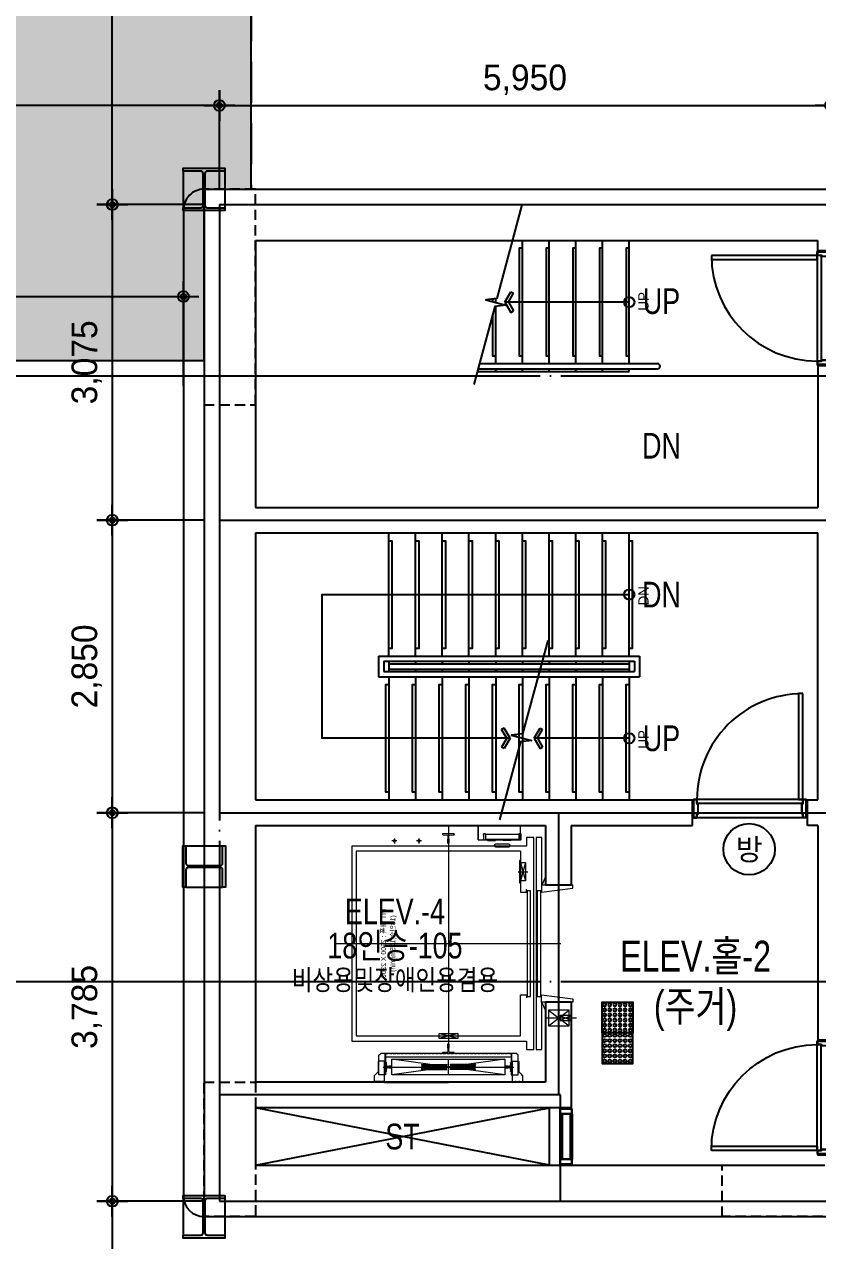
# Model space of a CAD drawing. Header units: millimetres. Extents: x 0 to 1390178, y 0 to 110113.
# Drawn here: x 111612 to 119337, y 29393 to 41243 of the extents above; entities that cross this region are included whole.
import ezdxf
from ezdxf.enums import TextEntityAlignment as Align
from ezdxf.xclip import XClip

# ---------------------------------------------------------------- set-up
doc = ezdxf.new("R2018")
doc.units = ezdxf.units.MM
doc.header["$LTSCALE"] = 100
doc.header["$XCLIPFRAME"] = 0
for name, pattern in [('X - 평면도$0$CEN', [62, 60, -1, 0, -1]), ('X - 평면도$0$CENTER', [65, 60, -2, 1, -2]), ('X - 평면도$0$CENTER2', [1.125, 0.75, -0.125, 0.125, -0.125]), ('X - 평면도$0$HID', [1.5, 1, -0.5]), ('X - 평면도$0$HIDDEN', [0.375, 0.25, -0.125]), ('X - 평면도$0$PHANTOM2', [50, 40, -2, 2, -2, 2, -2])]:
    doc.linetypes.add(name, pattern=pattern)
doc.layers.get('DEFPOINTS').update_dxf_attribs({"color": 145})
for name, color, linetype in [('AA-XXXX-TEXT', 3, 'Continuous'), ('DIM', 7, 'Continuous'), ('TEXT1', 7, 'Continuous'), ('X - SHEET$0$AA-BORD-TEXT', 3, 'Continuous'), ('X - 평면도$0$4', 4, 'Continuous'), ('X - 평면도$0$A-OPEN', 9, 'X - 평면도$0$CEN'), ('X - 평면도$0$A-SYM', 7, 'Continuous'), ('X - 평면도$0$A-WIN', 4, 'Continuous'), ('X - 평면도$0$AA-SSXM-STRS', 4, 'Continuous'), ('X - 평면도$0$AA-WAXM-CONC', 2, 'Continuous'), ('X - 평면도$0$AA-XXXX-CNTL', 1, 'X - 평면도$0$CEN'), ('X - 평면도$0$AA-XXXX-FINL', 6, 'Continuous'), ('X - 평면도$0$AA-XXXX-PARK', 8, 'Continuous'), ('X - 평면도$0$AA-XXXX-SYMB', 7, 'Continuous'), ('X - 평면도$0$CEN', 1, 'X - 평면도$0$CEN'), ('X - 평면도$0$H7', 7, 'X - 평면도$0$HID'), ('X - 평면도$0$X-55$0$AA-DWXM-WIND', 4, 'Continuous'), ('X - 평면도$0$점형블럭', 8, 'Continuous')]:
    doc.layers.add(name, color=color, linetype=linetype)
for name, color, linetype, lineweight in [('X - 평면도$0$A-door', 4, 'Continuous', 25), ('X - 평면도$0$LAD-CEN', 1, 'X - 평면도$0$CENTER2', 9), ('X - 평면도$0$LAD-FINISH', 30, 'X - 평면도$0$PHANTOM2', 15), ('X - 평면도$0$LAD-OUTLINE', 7, 'Continuous', 20), ('X - 평면도$0$LAD-REFERENCE', 7, 'Continuous', 5), ('X - 평면도$0$LAD-THINLINE', 7, 'Continuous', 9)]:
    doc.layers.add(name, color=color, linetype=linetype, lineweight=lineweight)
for name, color, linetype, plot in [('X - 평면도$0$A-GUIDE TEXT', 67, 'Continuous', False), ('X - 평면도$0$AA-XXXX-H', 195, 'Continuous', False), ('X - 평면도$0$DEFPOINT', 163, 'Continuous', False)]:
    doc.layers.add(name, color=color, linetype=linetype, plot=plot)
doc.styles.add('HAUD01', font='Dotum.ttf')
doc.styles.get("Standard").update_dxf_attribs({"font": 'Dotum.ttf'})
doc.styles.add('X - SHEET$0$HAUD01', font='Dotum.ttf')
doc.styles.add('X - 평면도$0$HAUD01', font='Dotum.ttf')
doc.dimstyles.new('HAUD-80', dxfattribs={"dimscale": 100, "dimtxt": 2.5, "dimasz": 0.5, "dimexe": 0, "dimexo": 1.5, "dimgap": 1, "dimtad": 1, "dimdec": 0, "dimdsep": 46, "dimlunit": 6, "dimtxsty": 'HAUD01', "dimblk": 'Z_DOT', "dimcen": 2.5, "dimdle": 1.5, "dimclrd": 7, "dimclre": 7, "dimclrt": 4, "dimadec": 0, "dimazin": 0, "dimtfac": 1, "dimtdec": 0, "dimtix": 1, "dimtmove": 2, "dimatfit": 3, "dimfxl": 1, "dimtvp": 1, "dimtolj": 1, "dimtzin": 0, "dimarcsym": 0})

# ---------------------------------------------------------------- blocks, each defined once
blk = doc.blocks.new('X - SHEET$0$HAUDsheetV')
at = {"layer": 'X - SHEET$0$AA-BORD-TEXT', "color": 3, "style": 'X - SHEET$0$HAUD01'}
for tag, p in [('PJCode', (786, 567.94)), ('작성자', (786.11, 194.82)), ('검토자', (786.11, 181.82)), ('최종검토자', (786.11, 168.82)), ('승인자', (786.11, 155.82)), ('일자', (786.83, 144.02)), ('개정번호', (812, 65.92))]:
    blk.add_attdef(tag, text='', height=3, dxfattribs=at).set_placement(p, align=Align.MIDDLE_CENTER)
at = {"layer": 'X - SHEET$0$AA-BORD-TEXT', "color": 3, "lineweight": 30, "flags": 104}
blk.add_attdef('PJTitle', text='', height=4, dxfattribs=at).set_placement((787.25, 536.62), align=Align.MIDDLE_CENTER)
blk = doc.blocks.new('X - SHEET')
ref = blk.add_blockref('X - SHEET$0$HAUDsheetV', (-100, 0), dxfattribs=dict(xscale=100, yscale=100, zscale=100))
lines = blk.add_mtext('중랑구 상봉동 116-49번지 일원 2030 청년주택 \\P신축공사', dxfattribs={"layer": 'X - SHEET$0$AA-BORD-TEXT', "color": 3, "insert": (78625, 53662), "char_height": 5056.52, "attachment_point": 1})
ref.add_attrib('PJTitle', '', (78625, 53662), dxfattribs={"flags": 104}).embed_mtext(lines)
blk = doc.blocks.new('Z_DOT')
at = {"layer": 'DIM', "color": 0}
for p, q in [((0, -3), (0, 3)), ((-3, 0), (3, 0))]:
    blk.add_line(p, q, dxfattribs=at)
for radius in [1.05, 0.525]:
    blk.add_circle((0, 0), radius, dxfattribs=at)
blk = doc.blocks.new('*D31')
at = {"layer": 'DEFPOINTS', "color": 0, "transparency": 16777216}
for p in [(113162, 38591), (106962, 37570), (113162, 37570)]:
    blk.add_point(p, dxfattribs=at)
at = {"layer": 'DIM', "color": 7, "lineweight": -2, "transparency": 16777216}
for p, q in [((106962, 37720), (106962, 38591)), ((107012, 38591), (113112, 38591)), ((113162, 37720), (113162, 38591))]:
    blk.add_line(p, q, dxfattribs=at)
at = {"layer": 'DIM', "color": 7, "lineweight": -2, "transparency": 16777216, "xscale": 50, "yscale": 50, "zscale": 50, "rotation": 180}
blk.add_blockref('Z_DOT', (106962, 38591), dxfattribs=at)
at = {"layer": 'DIM', "color": 7, "lineweight": -2, "transparency": 16777216, "xscale": 50, "yscale": 50, "zscale": 50}
blk.add_blockref('Z_DOT', (113162, 38591), dxfattribs=at)
at = {"layer": 'DIM', "color": 4, "transparency": 16777216, "insert": (110062, 38841), "char_height": 250, "attachment_point": 5, "style": 'HAUD01'}
blk.add_mtext('\\A1;6,200', dxfattribs=at)
blk = doc.blocks.new('dr_갑')
at = {"layer": 'TEXT1'}
blk.add_circle((0, 0), 400, dxfattribs=at)
at = {"layer": 'TEXT1', "style": 'HAUD01'}
blk.add_text('방', height=335, dxfattribs=at).set_placement((0, 0), align=Align.MIDDLE)
blk = doc.blocks.new('X - 평면도$0$arrow1')
for p, q in [((0, 0), (0.286, 0.501)), ((0, 0), (0.286, -0.501)), ((0.165, 0), (0.41, 0.429)), ((0.165, 0), (0.41, -0.429)), ((0.286, 0.501), (0.41, 0.43)), ((0.286, -0.501), (0.41, -0.43))]:
    blk.add_line(p, q)
blk = doc.blocks.new('X - 평면도$0$A$Cb11c32c7')
at = {"layer": 'X - 평면도$0$AA-XXXX-H'}
blk.add_lwpolyline([(-9, 154, 0.414214), (-31, 176), (-202, 176), (-202, 205), (202, 205), (202, 176), (31, 176, 0.414214), (9, 154), (9, -159, 0.414214), (31, -181), (202, -181), (202, -209), (-202, -209), (-202, -181), (-31, -181, 0.414214), (-9, -159)], format="xyb", close=True, dxfattribs=at)
at = {"layer": 'X - 평면도$0$DEFPOINT', "color": 195}
for p, q in [((-202, 176), (-202, -181)), ((202, 176), (202, -181))]:
    blk.add_line(p, q, dxfattribs=at)
blk = doc.blocks.new('X - 평면도$0$A$C3919c76b')
for p in [(-77388, 54393), (-77388, 44383)]:
    blk.add_blockref('X - 평면도$0$A$Cb11c32c7', p)
at = {"rotation": 90}
blk.add_blockref('X - 평면도$0$A$Cb11c32c7', (-77388, 47793), dxfattribs=at)
blk = doc.blocks.new('X - 평면도$0$A$C69CA1AF6')
blk.add_blockref('X - 평면도$0$A$C3919c76b', (43361, -33202))
blk = doc.blocks.new('*U950')
at = {"layer": 'X - 평면도$0$DEFPOINT'}
for p in [(1350, 622), (1350, -622)]:
    blk.add_line(p, (1350, 0), dxfattribs=at)
at = {"layer": 'X - 평면도$0$LAD-CEN', "color": 8, "ltscale": 200}
for p, q in [((0, 1095), (0, -1095)), ((-1139, 0), (980, 0))]:
    blk.add_line(p, q, dxfattribs=at)
at = {"layer": 'X - 평면도$0$LAD-CEN', "color": 8, "linetype": 'X - 평면도$0$CENTER'}
for p, q in [((1203, 636), (1203, -636)), ((1278, 0), (1128, 0))]:
    blk.add_line(p, q, dxfattribs=at)
at = {"layer": 'X - 평면도$0$LAD-CEN', "color": 8, "ltscale": 10}
for p, q in [((1355, 692), (1339, 692)), ((1355, 657), (1339, 657)), ((1355, -657), (1339, -657)), ((1355, -692), (1339, -692))]:
    blk.add_line(p, q, dxfattribs=at)
at = {"layer": 'X - 평면도$0$LAD-CEN', "color": 8, "ltscale": 20}
for p, q in [((-1025, 527), (-976, 527)), ((-1000, 504), (-1000, 550)), ((-1025, 287), (-976, 287)), ((-1000, 264), (-1000, 310)), ((-700, -677), (-700, -773))]:
    blk.add_line(p, q, dxfattribs=at)
at = {"layer": 'X - 평면도$0$LAD-CEN', "color": 8, "ltscale": 50}
blk.add_line((725, -954), (725, -1248), dxfattribs=at)
at = {"layer": 'X - 평면도$0$LAD-FINISH', "color": 8, "ltscale": 10}
for p, q in [((-650, -1195), (-570, -1195)), ((650, -1195), (570, -1195))]:
    blk.add_line(p, q, dxfattribs=at)
at = {"layer": 'X - 평면도$0$LAD-OUTLINE', "color": 8, "linetype": 'Continuous'}
for p, q in [((-1060, 54), (-1057, 9)), ((-1052, 5), (-1020, 5)), ((1020, 5), (1052, 5)), ((1057, 9), (1060, 54)), ((-1057, -9), (-1060, -54)), ((-1020, -5), (-1052, -5)), ((1052, -5), (1020, -5)), ((1060, -54), (1057, -9))]:
    blk.add_line(p, q, dxfattribs=at)
at = {"layer": 'X - 평면도$0$LAD-OUTLINE', "color": 8}
for p, q in [((-1010, -290), (-1150, -290)), ((-1150, -700), (-1150, -290)), ((-1150, -290), (-1010, -290)), ((-1010, -290), (-1010, -700)), ((-1010, -700), (-1150, -700)), ((-650, -945), (-570, -910)), ((650, -945), (570, -910))]:
    blk.add_line(p, q, dxfattribs=at)
at = {"layer": 'X - 평면도$0$LAD-OUTLINE', "color": 8, "linetype": 'X - 평면도$0$PHANTOM2', "ltscale": 5}
for p, q in [((-1062, -340), (-1017, -340)), ((-1062, -686), (-1062, -361)), ((-1062, -361), (-1017, -361)), ((-1062, -361), (-1062, -363)), ((-1017, -361), (-1017, -686)), ((-1017, -361), (-1017, -363)), ((-1017, -361), (-1017, -363)), ((-1062, -686), (-1062, -684)), ((-1062, -686), (-1017, -686)), ((-1062, -706), (-1017, -706)), ((-1017, -686), (-1017, -684)), ((-1017, -686), (-1017, -684))]:
    blk.add_line(p, q, dxfattribs=at)
at = {"layer": 'X - 평면도$0$LAD-OUTLINE', "color": 8}
for points in [[(-1032, -830), (-1032, -760), (-950, -760), (-950, 940), (950, 940), (950, -760), (1032, -760), (1032, -830), (-1032, -830)], [(-900, -700), (-900, 900), (900, 900), (900, -700)], [(-1115, -290), (-1115, -285), (-1045, -285), (-1045, -290)], [(-1010, -379), (-1005, -379), (-1005, -459), (-1010, -459)], [(-1010, -611), (-1005, -611), (-1005, -531), (-1010, -531)], [(-1005, -611), (-1005, -531)], [(-900, -700), (-500, -700), (-500, -760), (-530, -760)], [(900, -700), (500, -700), (500, -760), (530, -760)], [(-515, -765), (515, -765), (515, -800), (-515, -800), (-515, -765)], [(-570, -910), (-1032, -910), (-1032, -855), (1032, -855), (1032, -910), (570, -910)], [(-570, -945), (-570, -906), (-500, -906), (-540, -1212), (-570, -1212), (-570, -1175)], [(-515, -865), (515, -865), (515, -900), (-515, -900), (-515, -865)], [(570, -945), (570, -906), (500, -906), (540, -1212), (570, -1212), (570, -1175)]]:
    blk.add_lwpolyline(points, dxfattribs=at)
at = {"layer": 'X - 평면도$0$LAD-OUTLINE', "color": 8, "linetype": 'Continuous'}
for points in [[(-1063, -57), (-1068, -57), (-1068, 57), (-1063, 57)], [(-1017, 8), (-1017, 8), (-980, 8), (-979, 7), (-979, -7), (-980, -8), (-1017, -8), (-1017, -8)], [(1017, -8), (1017, -8), (980, -8), (979, -7), (979, 7), (980, 8), (1017, 8), (1017, 8)], [(1063, 57), (1068, 57), (1068, -57), (1063, -57)]]:
    blk.add_lwpolyline(points, dxfattribs=at)
for centre, radius, start, end in [((-1063, 54), 3, 3.2861, 90), ((-1052, 10), 5, 183.2861, 270), ((-1020, 8), 3.25, 270, 0), ((1020, 8), 3.25, 180, 270), ((1052, 10), 5, 270, 356.7139), ((1063, 54), 3, 90, 176.7139), ((-1063, -54), 3, 270, 356.7139), ((-1052, -10), 5, 90, 176.7139), ((-1020, -8), 3.25, 0, 90), ((1020, -8), 3.25, 90, 180), ((1052, -10), 5, 3.2861, 90), ((1063, -54), 3, 183.2861, 270)]:
    blk.add_arc(centre, radius, start, end, dxfattribs=at)
at = {"layer": 'X - 평면도$0$LAD-OUTLINE', "color": 8, "linetype": 'X - 평면도$0$PHANTOM2', "ltscale": 5}
for centre, start, end in [((-1062, -351), 90, 270), ((-1017, -351), 270, 90), ((-1062, -695), 90, 270), ((-1017, -695), 270, 90)]:
    blk.add_arc(centre, 11.3, start, end, dxfattribs=at)
at = {"layer": 'X - 평면도$0$LAD-REFERENCE', "color": 8}
for p, q in [((1068, 657), (1068, -657)), ((1279, 618), (1068, 618)), ((1105, 612), (1105, -612)), ((1279, -618), (1068, -618))]:
    blk.add_line(p, q, dxfattribs=at)
for points in [[(1145, 677), (1145, 677), (1150, 685), (1242, 685, 0.188811), (1256, 690), (1263, 697), (1290, 722), (1350, 722), (1350, 622), (1275, 622), (1145, 622)], [(1145, -677), (1145, -677), (1150, -685), (1242, -685, -0.188811), (1256, -690), (1263, -697), (1290, -722), (1350, -722), (1350, -622), (1275, -622), (1145, -622)]]:
    blk.add_lwpolyline(points, format="xyb", close=True, dxfattribs=at)
for points in [[(1068, 612), (1279, 612), (1279, 677), (1088, 677), (1068, 657)], [(1068, -612), (1279, -612), (1279, -677), (1088, -677), (1068, -657)]]:
    blk.add_lwpolyline(points, dxfattribs=at)
at = {"layer": 'X - 평면도$0$LAD-THINLINE', "color": 8, "linetype": 'X - 평면도$0$HIDDEN'}
for p, q in [((1344, 622), (1344, 722)), ((1074, -612), (1074, 612)), ((1344, -622), (1344, -722))]:
    blk.add_line(p, q, dxfattribs=at)
at = {"layer": 'X - 평면도$0$LAD-THINLINE', "color": 8, "linetype": 'Continuous'}
for p, q in [((1195, 601), (1162, 604)), ((1198, 585), (1198, 597)), ((1208, 597), (1208, 585)), ((1244, 604), (1211, 601)), ((1198, -597), (1198, -585)), ((1208, -585), (1208, -597)), ((1162, -604), (1195, -601)), ((1211, -601), (1244, -604))]:
    blk.add_line(p, q, dxfattribs=at)
at = {"layer": 'X - 평면도$0$LAD-THINLINE', "color": 8}
for p, q in [((1278, -550), (1128, 550)), ((1128, -550), (1278, 550)), ((1178, 262), (1178, 17)), ((1178, 262), (1181, 262)), ((1178, 262), (1181, 262)), ((1178, 262), (1181, 262)), ((1178, 262), (1181, 262)), ((1181, 262), (1181, 17)), ((1181, 262), (1182, 259)), ((1181, 262), (1182, 259)), ((1188, 260), (1191, 260)), ((1188, 260), (1191, 260)), ((1188, 260), (1188, 20)), ((1188, 260), (1194, 260)), ((1188, 260), (1194, 260)), ((1194, 260), (1194, 20)), ((1200, 260), (1200, 20)), ((1206, 260), (1200, 260)), ((1206, 260), (1200, 260)), ((1206, 260), (1203, 260)), ((1206, 260), (1203, 260)), ((1206, 260), (1206, 20)), ((1218, 260), (1212, 260)), ((1212, 260), (1212, 20)), ((1212, 260), (1212, 20)), ((1218, 260), (1215, 260)), ((1218, 260), (1218, 20)), ((1228, 262), (1224, 262)), ((1228, 262), (1224, 262)), ((1224, 262), (1224, 17)), ((1224, 262), (1224, 259)), ((1228, 262), (1224, 262)), ((1228, 262), (1224, 262)), ((1224, 262), (1224, 259)), ((1228, 262), (1228, 17)), ((925, -90), (875, 90)), ((875, -90), (925, 90)), ((1178, 17), (1181, 17)), ((1178, 17), (1181, 17)), ((1181, 17), (1182, 21)), ((1188, 20), (1194, 20)), ((1188, 20), (1194, 20)), ((1206, 20), (1200, 20)), ((1218, 20), (1212, 20)), ((1224, 17), (1224, 21)), ((1228, 17), (1224, 17)), ((1228, 17), (1224, 17)), ((1178, -263), (1178, -18)), ((1178, -18), (1181, -18)), ((1178, -18), (1181, -18)), ((1181, -263), (1181, -18)), ((1181, -18), (1182, -21)), ((1188, -21), (1194, -21)), ((1188, -21), (1194, -21)), ((1188, -261), (1188, -21)), ((1194, -261), (1194, -21)), ((1200, -261), (1200, -21)), ((1206, -21), (1200, -21)), ((1206, -261), (1206, -21)), ((1218, -21), (1212, -21)), ((1212, -261), (1212, -21)), ((1212, -261), (1212, -21)), ((1218, -261), (1218, -21)), ((1224, -263), (1224, -18)), ((1228, -18), (1224, -18)), ((1228, -18), (1224, -18)), ((1224, -18), (1224, -21)), ((1228, -263), (1228, -18)), ((1178, -263), (1181, -263)), ((1178, -263), (1181, -263)), ((1178, -263), (1181, -263)), ((1178, -263), (1181, -263)), ((1181, -263), (1182, -260)), ((1181, -263), (1182, -260)), ((1188, -261), (1191, -261)), ((1188, -261), (1191, -261)), ((1188, -261), (1194, -261)), ((1188, -261), (1194, -261)), ((1206, -261), (1200, -261)), ((1206, -261), (1200, -261)), ((1206, -261), (1203, -261)), ((1206, -261), (1203, -261)), ((1218, -261), (1212, -261)), ((1218, -261), (1215, -261)), ((1224, -263), (1224, -260)), ((1224, -263), (1224, -260)), ((1228, -263), (1224, -263)), ((1228, -263), (1224, -263)), ((1228, -263), (1224, -263)), ((1228, -263), (1224, -263)), ((-790, -750), (-610, -700)), ((-790, -700), (-610, -750)), ((750, -1088), (700, -1195)), ((700, -1088), (750, -1195))]:
    blk.add_line(p, q, dxfattribs=at)
at = {"layer": 'X - 평면도$0$LAD-THINLINE', "color": 8, "ltscale": 5}
for p, q in [((800, -975), (650, -1175)), ((650, -975), (800, -1175))]:
    blk.add_line(p, q, dxfattribs=at)
at = {"layer": 'X - 평면도$0$LAD-THINLINE', "color": 8, "linetype": 'Continuous'}
for points in [[(1158, 608), (1158, 612), (1247, 612), (1247, 608)], [(1211, 582), (1211, 582), (1211, 551), (1210, 550), (1196, 550), (1195, 551), (1195, 582), (1195, 582)], [(1195, -582), (1195, -582), (1195, -551), (1196, -550), (1210, -550), (1211, -551), (1211, -582), (1211, -582)], [(1247, -608), (1247, -612), (1158, -612), (1158, -608)]]:
    blk.add_lwpolyline(points, dxfattribs=at)
at = {"layer": 'X - 평면도$0$LAD-THINLINE', "color": 8}
for points in [[(1128, -550), (1278, -550), (1278, 550), (1128, 550)], [(925, -90), (925, 90), (875, 90), (875, -90)], [(-810, -693), (-590, -693), (-590, -700), (-810, -700)], [(-790, -750), (-610, -750), (-610, -700), (-790, -700)], [(750, -1195), (700, -1195), (700, -1088), (750, -1088)], [(782, -1202), (668, -1202), (668, -1195), (782, -1195)]]:
    blk.add_lwpolyline(points, close=True, dxfattribs=at)
at = {"layer": 'X - 평면도$0$LAD-THINLINE', "color": 8, "linetype": 'X - 평면도$0$PHANTOM2'}
blk.add_lwpolyline([(-972, -466), (-972, -580, 1), (-938, -580), (-938, -466, 1)], format="xyb", close=True, dxfattribs=at)
at = {"layer": 'X - 평면도$0$LAD-THINLINE', "color": 8, "ltscale": 5}
blk.add_lwpolyline([(800, -1175), (650, -1175), (650, -975), (800, -975)], close=True, dxfattribs=at)
for centre in [(-1000, 527), (-1000, 287)]:
    blk.add_circle(centre, 10, dxfattribs=at)
at = {"layer": 'X - 평면도$0$LAD-THINLINE', "color": 8, "linetype": 'Continuous'}
for centre, radius, start, end in [((1162, 608), 4, 180, 265.684), ((1194, 597), 4, 0, 85.684), ((1212, 597), 4, 94.316, 180), ((1243, 608), 4, 274.316, 0), ((1195, 585), 3.2, 270, 0), ((1211, 585), 3.2, 180, 270), ((1195, -585), 3.2, 0, 90), ((1211, -585), 3.2, 90, 180), ((1162, -608), 4, 94.316, 180), ((1194, -597), 4, 274.316, 0), ((1212, -597), 4, 180, 265.684), ((1243, -608), 4, 0, 85.684)]:
    blk.add_arc(centre, radius, start, end, dxfattribs=at)
at = {"layer": 'X - 평면도$0$LAD-THINLINE', "color": 8}
for centre, start, end in [((1185, 260), 190.2367, 0), ((1185, 260), 190.2367, 0), ((1197, 260), 180, 0), ((1197, 260), 180, 0), ((1209, 260), 180, 0), ((1209, 260), 180, 0), ((1221, 260), 180, 349.7633), ((1221, 260), 180, 349.7633), ((1185, 20), 0, 169.7633), ((1197, 20), 0, 180), ((1209, 20), 0, 180), ((1221, 20), 10.2367, 180), ((1185, -21), 190.2367, 0), ((1197, -21), 180, 0), ((1209, -21), 180, 0), ((1221, -21), 180, 349.7633), ((1185, -261), 0, 169.7633), ((1185, -261), 0, 169.7633), ((1197, -261), 0, 180), ((1197, -261), 0, 180), ((1209, -261), 0, 180), ((1209, -261), 0, 180), ((1221, -261), 10.2367, 180), ((1221, -261), 10.2367, 180)]:
    blk.add_arc(centre, 3, start, end, dxfattribs=at)
at = {"layer": 'X - 평면도$0$DEFPOINT', "style": 'X - 평면도$0$HAUD01'}
for s, p in [('PIT 내폭 : 2500 X 2300', (-2, 633)), ('(18인승,105m/min)', (0, 542))]:
    blk.add_text(s, height=48, dxfattribs=at).set_placement(p, align=Align.MIDDLE_CENTER)
blk = doc.blocks.new('*U1021')
at = {"layer": 'X - 평면도$0$A-WIN', "color": 9}
for p, q in [((220, 120), (-220, 120)), ((220, 99), (-220, 99)), ((220, 21), (-220, 21)), ((220, 0), (-220, 0))]:
    blk.add_line(p, q, dxfattribs=at)
at = {"layer": 'X - 평면도$0$A-WIN'}
for points in [[(-220, 0), (-220, 120), (-270, 120), (-270, 0)], [(270, 0), (270, 120), (220, 120), (220, 0)], [(-223, 3), (-223, 117), (-267, 117), (-267, 3)], [(267, 3), (267, 117), (223, 117), (223, 3)]]:
    blk.add_lwpolyline(points, close=True, dxfattribs=at)
blk = doc.blocks.new('X - 평면도$0$A$C4D1409A3')
at = {"layer": 'X - 평면도$0$점형블럭', "color": 9}
blk.add_lwpolyline([(0, 0), (300, 0), (300, 300), (0, 300)], close=True, dxfattribs=at)
at = {"layer": 'X - 평면도$0$점형블럭', "color": 252}
for centre in [(25, 275), (25, 225), (75, 275), (75, 225), (125, 275), (125, 225), (175, 275), (175, 225), (225, 275), (225, 225), (275, 275), (275, 225), (25, 175), (25, 125), (75, 175), (75, 125), (125, 175), (125, 125), (175, 175), (175, 125), (225, 175), (225, 125), (275, 175), (275, 125), (25, 75), (25, 25), (75, 75), (75, 25), (125, 75), (125, 25), (175, 75), (175, 25), (225, 75), (225, 25), (275, 75), (275, 25)]:
    blk.add_circle(centre, 15, dxfattribs=at)
blk = doc.blocks.new('X - 평면도$0$A$Cd520b64d')
at = {"layer": 'X - 평면도$0$A-OPEN'}
for p, q in [((-33527, 11681), (-30662, 12241)), ((-30662, 11681), (-33527, 12241))]:
    blk.add_line(p, q, dxfattribs=at)
at = {"layer": 'X - 평면도$0$AA-WAXM-CONC'}
for p, q in [((-34027, 21191), (-23422, 21191)), ((-34027, 21191), (-34027, 11181)), ((-33527, 20691), (-28052, 20691)), ((-33527, 20691), (-33527, 18091)), ((-28052, 20591), (-28052, 20691)), ((-28052, 19471), (-28052, 18091)), ((-33527, 18091), (-28052, 18091)), ((-33527, 17841), (-28052, 17841)), ((-33527, 17841), (-33527, 15241)), ((-28052, 15241), (-28052, 17841)), ((-33527, 15241), (-29272, 15241)), ((-29272, 14991), (-29272, 15241)), ((-28152, 14991), (-28152, 15241)), ((-28152, 15241), (-28052, 15241)), ((-33527, 14991), (-30702, 14991)), ((-33527, 14991), (-33527, 12491)), ((-30702, 14991), (-30702, 14411)), ((-30452, 14991), (-30452, 14411)), ((-30452, 14991), (-29272, 14991)), ((-28052, 14991), (-28152, 14991)), ((-28052, 14991), (-28052, 12901)), ((-30452, 14411), (-30702, 14411)), ((-30702, 13271), (-30702, 12491)), ((-30452, 13271), (-30702, 13271)), ((-30452, 13271), (-30452, 12241)), ((-30702, 12491), (-33527, 12491)), ((-30452, 12241), (-33527, 12241)), ((-33527, 12241), (-33527, 11681)), ((-33527, 11681), (-28052, 11681)), ((-34027, 11181), (-27552, 11181))]:
    blk.add_line(p, q, dxfattribs=at)
at = {"layer": 'X - 평면도$0$AA-XXXX-CNTL'}
for p, q in [((-33877, 21041), (-33877, 11331)), ((-33877, 21041), (-19177, 21041)), ((-33877, 17966), (-25227, 17966)), ((-33877, 15116), (-27927, 15116)), ((-30577, 15116), (-30577, 12366)), ((-30577, 12366), (-33877, 12366)), ((-33877, 11331), (-27702, 11331))]:
    blk.add_line(p, q, dxfattribs=at)
at = {"layer": 'X - 평면도$0$CEN'}
for p, q in [((-30557, 12366), (-30577, 12366)), ((-30557, 11331), (-30557, 12366))]:
    blk.add_line(p, q, dxfattribs=at)
at = {"layer": 'X - 평면도$0$X-55$0$AA-DWXM-WIND'}
blk.add_line((-30662, 11681), (-30662, 12241), dxfattribs=at)
at = {"xscale": -1.000000000000006, "rotation": 90}
blk.add_blockref('*U950', (-31647, 13841), dxfattribs=at)
at = {"layer": 'X - 평면도$0$A-WIN', "rotation": 90}
blk.add_blockref('*U1021', (-30442, 11961), dxfattribs=at)
at = {"layer": 'X - 평면도$0$점형블럭', "xscale": -1, "rotation": 270}
blk.add_blockref('X - 평면도$0$A$C4D1409A3', (-30152, 12971), dxfattribs=at)
at = {"layer": 'X - 평면도$0$점형블럭', "rotation": 270}
blk.add_blockref('X - 평면도$0$A$C4D1409A3', (-30152, 12971), dxfattribs=at)
blk = doc.blocks.new('X - 평면도$0$B4~1F_COL')
at = {"layer": 'X - 평면도$0$DEFPOINT', "linetype": 'X - 평면도$0$HID'}
for points in [[(-76888, -36807), (-76888, -34707), (-77388, -34707), (-77388, -36807), (-76888, -36807)], [(-76888, -43407), (-76888, -44717), (-77388, -44717), (-77388, -43407), (-76888, -43407)], [(-72343, -44717), (-72343, -44217), (-70913, -44217), (-70913, -44717), (-72343, -44717)]]:
    blk.add_lwpolyline(points, dxfattribs=at)
blk = doc.blocks.new('X - 평면도$0$D1100')
at = {"layer": 'X - 평면도$0$A-door', "color": 9}
for p, q in [((0, -5), (0, -1035)), ((40, -15), (40, -1025)), ((180, -5), (180, -1035))]:
    blk.add_line(p, q, dxfattribs=at)
at = {"layer": 'X - 평면도$0$A-door'}
for points in [[(30, 28), (2, 28), (2, -3), (42, -3), (42, -13), (138, -13), (138, -3), (178, -3), (178, 28), (150, 28), (150, 30), (180, 30), (180, -5), (140, -5), (140, -15), (40, -15), (40, -5), (0, -5), (0, 30), (30, 30)], [(-1030, -5), (-1030, -45), (0, -45), (0, -5)], [(30, -1068), (2, -1068), (2, -1037), (42, -1037), (42, -1027), (138, -1027), (138, -1037), (178, -1037), (178, -1068), (150, -1068), (150, -1070), (180, -1070), (180, -1035), (140, -1035), (140, -1025), (40, -1025), (40, -1035), (0, -1035), (0, -1070), (30, -1070)]]:
    blk.add_lwpolyline(points, close=True, dxfattribs=at)
at = {"layer": 'X - 평면도$0$A-door', "color": 8}
for points in [[(2, -3), (2, 28), (178, 28), (178, -3), (177, -3), (177, 27), (3, 27), (3, -3)], [(2, -1037), (2, -1068), (178, -1068), (178, -1037), (177, -1037), (177, -1067), (3, -1067), (3, -1037)]]:
    blk.add_lwpolyline(points, close=True, dxfattribs=at)
at = {"layer": 'X - 평면도$0$A-door', "color": 1}
blk.add_arc((0, -5), 1030, 180, 270, dxfattribs=at)
at = {"layer": 'X - 평면도$0$A-GUIDE TEXT'}
for p, q in [((175, 40), (5, 40)), ((175, -1080), (5, -1080))]:
    blk.add_line(p, q, dxfattribs=at)
blk = doc.blocks.new('X - 평면도', base_point=(-475.4, -286.7))
at = {"layer": 'X - 평면도$0$AA-XXXX-PARK'}
h = blk.add_hatch(dxfattribs=at)
h.set_pattern_fill('AR-CONC', color=256, scale=5)
h.set_pattern_definition([(50, (0, -126762.3), (910.9233, -79.6954), [95.25, -1047.75]), (355, (0, -126762.3), (-176.217, 955.2842), [76.2, -838.203]), (100.45144, (75.9, -126768.9), (734.7062, 875.5888), [80.95, -890.4512]), (46.1842, (0, -126508.3), (1355.395, -210.2116), [142.875, -1571.625]), (96.63556, (113, -126525.8), (1187.021, 1237.1306), [121.425, -1335.678]), (351.18415, (0, -126508.3), (1187.021, 1237.131), [114.3, -1257.299]), (21, (127, -126571.8), (758.072, -511.326), [95.25, -1047.75]), (326, (127, -126571.8), (309.01, 920.9398), [76.2, -838.2]), (71.45144, (190.2, -126614.4), (1067.082, 409.6138), [80.95, -890.4497]), (37.5, (0, -126762.3), (15.443, 422.7752), [0, -828.04, 0, -850.9, 0, -841.375]), (7.5, (0, -126762.3), (334.0983, 500.9029), [0, -485.14, 0, -808.99, 0, -320.675]), (327.5, (-283.2, -126762.3), (677.95298, -28.6437), [0, -317.5, 0, -990.6, 0, -1314.45]), (317.5, (-410.2, -126762.3), (740.6459, 127.1325), [0, -412.75, 0, -657.86, 0, -933.45])])
h.paths.add_polyline_path([(175072, 60593.1), (174372, 60593.1), (174372, 62593.1), (175072, 62593.1), (175072, 64373.1), (174372, 64373.1), (174372, 65273.1), (175072, 65273.1), (175072, 65631.5), (167172, 64869.6), (167172, 64373.1), (167022, 64373.1), (167022, 62593.1), (167172, 62593.1), (167172, 60593.1), (162922, 60593.1), (162922, 26893.1), (172572, 26893.1), (172572, 52723.1), (174612, 52723.1), (174612, 54393.1), (175072, 54393.1)])
h.paths.add_polyline_path([(167822, 52923.1), (167822, 52223.1), (165522, 52223.1), (165522, 52923.1)], flags=16)
h.paths.add_polyline_path([(167822, 44323.1), (167822, 43623.1), (165822, 43623.1), (165822, 44323.1)], flags=16)
h.paths.add_polyline_path([(167822, 38393.1), (167822, 37693.1), (165822, 37693.1), (165822, 38393.1)], flags=16)
h.paths.add_polyline_path([(167822, 32493.1), (167822, 31793.1), (165822, 31793.1), (165822, 32493.1)], flags=16)
at = {"layer": 'X - 평면도$0$4'}
blk.add_line((174412, 54193), (174412, 44583.1), dxfattribs=at)
for centre, start, end in [((174612, 54193.1), 90, 180.03703), ((174612, 44583.1), 180, 270)]:
    blk.add_arc(centre, 200, start, end, dxfattribs=at)
at = {"layer": 'X - 평면도$0$A-SYM'}
for points in [[(177707.5, 54239.2), (177463.3, 53327.8), (177356.4, 53315), (177549.6, 53263.3), (177442.6, 53250.5), (177238.6, 52489.2)], [(177958.5, 49997.1), (177714.3, 49085.7), (177607.4, 49072.9), (177800.6, 49021.2), (177693.6, 49008.4), (177489.6, 48247.1)]]:
    blk.add_lwpolyline(points, dxfattribs=at)
at = {"layer": 'X - 평면도$0$AA-SSXM-STRS'}
for p, q in [((177712, 52693.1), (177712, 53893.1)), ((177972, 52693.1), (177972, 53893.1)), ((178232, 52693.1), (178232, 53893.1)), ((178492, 52693.1), (178492, 53893.1)), ((178752, 52693.1), (178752, 53893.1)), ((177452, 53289.4), (177452, 53326.5)), ((177452, 52693.1), (177452, 53251.6)), ((177273.2, 52618.1), (178752, 52618.1)), ((177279.9, 52643.1), (179027, 52643.1)), ((177293.3, 52693.1), (179027, 52693.1)), ((177452, 52618.1), (177452, 52643.1)), ((177712, 52618.1), (177712, 52643.1)), ((177972, 52618.1), (177972, 52643.1)), ((178232, 52618.1), (178232, 52643.1)), ((178492, 52618.1), (178492, 52643.1)), ((178752, 52618.1), (178752, 52643.1)), ((176412, 49843.1), (176412, 51043.1)), ((176672, 49843.1), (176672, 51043.1)), ((176932, 49843.1), (176932, 51043.1)), ((177192, 49843.1), (177192, 51043.1)), ((177452, 49843.1), (177452, 51043.1)), ((177712, 49843.1), (177712, 51043.1)), ((177972, 49843.1), (177972, 51043.1)), ((178232, 49843.1), (178232, 51043.1)), ((178492, 49843.1), (178492, 51043.1)), ((178752, 49843.1), (178752, 51043.1)), ((176312, 49843.1), (178852, 49843.1)), ((176312, 49843.1), (176312, 49643.1)), ((176362, 49793.1), (178802, 49793.1)), ((176362, 49793.1), (176362, 49693.1)), ((176412, 49793.1), (176412, 49768.1)), ((176672, 49793.1), (176672, 49768.1)), ((176932, 49793.1), (176932, 49768.1)), ((177192, 49793.1), (177192, 49768.1)), ((177452, 49793.1), (177452, 49768.1)), ((177712, 49793.1), (177712, 49768.1)), ((177972, 49793.1), (177972, 49768.1)), ((178232, 49793.1), (178232, 49768.1)), ((178492, 49793.1), (178492, 49768.1)), ((178752, 49793.1), (178752, 49768.1)), ((178802, 49793.1), (178802, 49693.1)), ((178852, 49843.1), (178852, 49643.1)), ((176362, 49693.1), (178802, 49693.1)), ((176412, 49768.1), (178752, 49768.1)), ((176412, 49768.1), (176412, 49718.1)), ((176412, 49718.1), (178752, 49718.1)), ((176412, 49718.1), (176412, 49693.1)), ((176672, 49718.1), (176672, 49693.1)), ((176932, 49718.1), (176932, 49693.1)), ((177192, 49718.1), (177192, 49693.1)), ((177452, 49718.1), (177452, 49693.1)), ((177712, 49718.1), (177712, 49693.1)), ((177972, 49718.1), (177972, 49693.1)), ((178232, 49718.1), (178232, 49693.1)), ((178492, 49718.1), (178492, 49693.1)), ((178752, 49768.1), (178752, 49693.1)), ((176312, 49643.1), (178852, 49643.1)), ((176412, 49643.1), (176412, 48443.1)), ((176672, 49643.1), (176672, 48443.1)), ((176932, 49643.1), (176932, 48443.1)), ((177192, 49643.1), (177192, 48443.1)), ((177452, 49643.1), (177452, 48443.1)), ((177712, 49643.1), (177712, 48443.1)), ((177972, 49643.1), (177972, 48443.1)), ((178232, 49643.1), (178232, 48443.1)), ((178492, 49643.1), (178492, 48443.1)), ((178752, 49643.1), (178752, 48443.1))]:
    blk.add_line(p, q, dxfattribs=at)
for points in [[(177712, 53818.1), (177682, 53818.1), (177682, 52768.1), (177712, 52768.1)], [(177972, 53818.1), (177942, 53818.1), (177942, 52768.1), (177972, 52768.1)], [(178232, 53818.1), (178202, 53818.1), (178202, 52768.1), (178232, 52768.1)], [(178492, 53818.1), (178462, 53818.1), (178462, 52768.1), (178492, 52768.1)], [(178752, 53818.1), (178722, 53818.1), (178722, 52768.1), (178752, 52768.1)], [(177422, 53322.9), (177422, 53297.5)], [(177422, 53173.5), (177422, 52768.1), (177452, 52768.1)], [(176412, 50968.1), (176442, 50968.1), (176442, 49918.1), (176412, 49918.1)], [(176672, 50968.1), (176702, 50968.1), (176702, 49918.1), (176672, 49918.1)], [(176932, 50968.1), (176962, 50968.1), (176962, 49918.1), (176932, 49918.1)], [(177192, 50968.1), (177222, 50968.1), (177222, 49918.1), (177192, 49918.1)], [(177452, 50968.1), (177482, 50968.1), (177482, 49918.1), (177452, 49918.1)], [(177712, 50968.1), (177742, 50968.1), (177742, 49918.1), (177712, 49918.1)], [(177972, 50968.1), (178002, 50968.1), (178002, 49918.1), (177972, 49918.1)], [(178232, 50968.1), (178262, 50968.1), (178262, 49918.1), (178232, 49918.1)], [(178492, 50968.1), (178522, 50968.1), (178522, 49918.1), (178492, 49918.1)], [(178752, 50968.1), (178782, 50968.1), (178782, 49918.1), (178752, 49918.1)], [(176412, 48518.1), (176382, 48518.1), (176382, 49568.1), (176412, 49568.1)], [(176672, 48518.1), (176642, 48518.1), (176642, 49568.1), (176672, 49568.1)], [(176932, 48518.1), (176902, 48518.1), (176902, 49568.1), (176932, 49568.1)], [(177192, 48518.1), (177162, 48518.1), (177162, 49568.1), (177192, 49568.1)], [(177452, 48518.1), (177422, 48518.1), (177422, 49568.1), (177452, 49568.1)], [(177712, 48518.1), (177682, 48518.1), (177682, 49568.1), (177712, 49568.1)], [(177972, 48518.1), (177942, 48518.1), (177942, 49568.1), (177972, 49568.1)], [(178232, 48518.1), (178202, 48518.1), (178202, 49568.1), (178232, 49568.1)], [(178492, 48518.1), (178462, 48518.1), (178462, 49568.1), (178492, 49568.1)], [(178752, 48518.1), (178722, 48518.1), (178722, 49568.1), (178752, 49568.1)]]:
    blk.add_lwpolyline(points, dxfattribs=at)
blk.add_arc((179027, 52668.1), 25, 270, 90, dxfattribs=at)
at = {"layer": 'X - 평면도$0$AA-XXXX-CNTL'}
for p, q in [((153286.2, 52573.1), (214213.6, 52573.1)), ((153286.2, 46673.1), (214213.6, 46673.1))]:
    blk.add_line(p, q, dxfattribs=at)
at = {"layer": 'X - 평면도$0$AA-XXXX-FINL'}
blk.add_lwpolyline([(172572, 52723.1), (174612, 52723.1), (174612, 54393.1), (175072, 54393.1), (175072, 65631.5), (167172, 64869.6), (167172, 64373.1), (167022, 64373.1), (167022, 62593.1), (167172, 62593.1), (167172, 60593.1), (162922, 60593.1), (162922, 26893.1), (172572, 26893.1)], close=True, dxfattribs=at)
at = {"layer": 'X - 평면도$0$AA-XXXX-SYMB'}
for points in [[(178752, 53293.1), (177542.5, 53293.1)], [(177592, 49043.1), (175762, 49043.1), (175762, 50443.1), (178752, 50443.1)], [(178752, 49043.1), (177826.7, 49043.1)]]:
    blk.add_lwpolyline(points, dxfattribs=at)
for centre in [(178752, 53293.1), (178752, 50443.1), (178752, 49043.1)]:
    blk.add_circle(centre, 50, dxfattribs=at)
at = {"layer": 'X - 평면도$0$H7', "ltscale": 4}
blk.add_lwpolyline([(175072, 66435.2), (175072, 54393.1), (203822, 54393.1), (203822, 34855.6)], dxfattribs=at)
blk.add_lwpolyline([(175072, 66435.2), (175072, 54393.1), (203822, 54393.1), (203822, 34855.6)], dxfattribs=at)
for name, p in [('X - 평면도$0$A$Cd520b64d', (208639.2, 33202.2)), ('X - 평면도$0$B4~1F_COL', (252000, 89100)), ('X - 평면도$0$A$C69CA1AF6', (208639.2, 33202.2)), ('X - 평면도$0$D1100', (180582, 53753.1))]:
    blk.add_blockref(name, p)
at = {"rotation": 270}
blk.add_blockref('X - 평면도$0$D1100', (180447, 48448.1), dxfattribs=at)
at = {"xscale": -1, "rotation": 180}
blk.add_blockref('X - 평면도$0$D1100', (180582, 45023.1), dxfattribs=at)
at = {"layer": 'X - 평면도$0$AA-XXXX-SYMB', "xscale": 200.0000000000021, "yscale": 200.0000000000021, "zscale": 200.0000000000021}
blk.add_blockref('X - 평면도$0$arrow1', (177542.5, 53293.1), dxfattribs=at)
at = {"layer": 'X - 평면도$0$AA-XXXX-SYMB', "yscale": 200.0000000000021, "zscale": 200.0000000000021, "rotation": 180}
for p, xscale in [((177592, 49043.1), 200.0000000000021), ((177826.7, 49043.1), -200.0000000000021)]:
    blk.add_blockref('X - 평면도$0$arrow1', p, dxfattribs=dict(at, xscale=xscale))
at = {"layer": 'X - 평면도$0$DEFPOINT', "style": 'X - 평면도$0$HAUD01'}
for s, p in [('UP', (178890.5, 53300.2)), ('DN', (178890.5, 50431.5)), ('UP', (178890.5, 49031.7))]:
    blk.add_text(s, height=100, rotation=90, dxfattribs=at).set_placement(p, align=Align.MIDDLE_CENTER)
blk = doc.blocks.new('*D596')
at = {"layer": 'DEFPOINTS', "color": 0, "transparency": 16777216}
for p in [(119462, 40453), (113512, 39487), (119462, 39487)]:
    blk.add_point(p, dxfattribs=at)
at = {"layer": 'DIM', "color": 7, "lineweight": -2, "transparency": 16777216}
for p, q in [((113512, 39637), (113512, 40453)), ((113562, 40453), (119412, 40453)), ((119462, 39637), (119462, 40453))]:
    blk.add_line(p, q, dxfattribs=at)
at = {"layer": 'DIM', "color": 7, "lineweight": -2, "transparency": 16777216, "xscale": 50, "yscale": 50, "zscale": 50, "rotation": 180}
blk.add_blockref('Z_DOT', (113512, 40453), dxfattribs=at)
at = {"layer": 'DIM', "color": 7, "lineweight": -2, "transparency": 16777216, "xscale": 50, "yscale": 50, "zscale": 50}
blk.add_blockref('Z_DOT', (119462, 40453), dxfattribs=at)
at = {"layer": 'DIM', "color": 4, "transparency": 16777216, "insert": (116487, 40703), "char_height": 250, "attachment_point": 5, "style": 'HAUD01'}
blk.add_mtext('\\A1;5,950', dxfattribs=at)
blk = doc.blocks.new('*D597')
at = {"layer": 'DEFPOINTS', "color": 0, "transparency": 16777216}
for p in [(122162, 40453), (119462, 39487), (122162, 39487)]:
    blk.add_point(p, dxfattribs=at)
at = {"layer": 'DIM', "color": 7, "lineweight": -2, "transparency": 16777216}
for p, q in [((119462, 39637), (119462, 40453)), ((119512, 40453), (122112, 40453)), ((122162, 39637), (122162, 40453))]:
    blk.add_line(p, q, dxfattribs=at)
at = {"layer": 'DIM', "color": 7, "lineweight": -2, "transparency": 16777216, "xscale": 50, "yscale": 50, "zscale": 50, "rotation": 180}
blk.add_blockref('Z_DOT', (119462, 40453), dxfattribs=at)
at = {"layer": 'DIM', "color": 7, "lineweight": -2, "transparency": 16777216, "xscale": 50, "yscale": 50, "zscale": 50}
blk.add_blockref('Z_DOT', (122162, 40453), dxfattribs=at)
at = {"layer": 'DIM', "color": 4, "transparency": 16777216, "insert": (120812, 40703), "char_height": 250, "attachment_point": 5, "style": 'HAUD01'}
blk.add_mtext('\\A1;2,700', dxfattribs=at)
blk = doc.blocks.new('*D601')
at = {"layer": 'DEFPOINTS', "color": 0, "transparency": 16777216}
for p in [(113512, 39487), (112469, 36412), (113512, 36412)]:
    blk.add_point(p, dxfattribs=at)
at = {"layer": 'DIM', "color": 7, "lineweight": -2, "transparency": 16777216}
for p, q in [((113362, 39487), (112469, 39487)), ((112469, 39437), (112469, 36462)), ((113362, 36412), (112469, 36412))]:
    blk.add_line(p, q, dxfattribs=at)
at = {"layer": 'DIM', "color": 7, "lineweight": -2, "transparency": 16777216, "xscale": 50, "yscale": 50, "zscale": 50}
for p, rotation in [((112469, 39487), 90), ((112469, 36412), 270)]:
    blk.add_blockref('Z_DOT', p, dxfattribs=dict(at, rotation=rotation))
at = {"layer": 'DIM', "color": 4, "transparency": 16777216, "insert": (112220, 37950), "char_height": 250, "attachment_point": 5, "rotation": 90, "style": 'HAUD01'}
blk.add_mtext('\\A1;3,075', dxfattribs=at)
blk = doc.blocks.new('*D602')
at = {"layer": 'DEFPOINTS', "color": 0, "transparency": 16777216}
for p in [(113512, 36412), (112469, 33562), (113512, 33562)]:
    blk.add_point(p, dxfattribs=at)
at = {"layer": 'DIM', "color": 7, "lineweight": -2, "transparency": 16777216}
for p, q in [((113362, 36412), (112469, 36412)), ((112469, 36362), (112469, 33612)), ((113362, 33562), (112469, 33562))]:
    blk.add_line(p, q, dxfattribs=at)
at = {"layer": 'DIM', "color": 7, "lineweight": -2, "transparency": 16777216, "xscale": 50, "yscale": 50, "zscale": 50}
for p, rotation in [((112469, 36412), 90), ((112469, 33562), 270)]:
    blk.add_blockref('Z_DOT', p, dxfattribs=dict(at, rotation=rotation))
at = {"layer": 'DIM', "color": 4, "transparency": 16777216, "insert": (112220, 34987), "char_height": 250, "attachment_point": 5, "rotation": 90, "style": 'HAUD01'}
blk.add_mtext('\\A1;2,850', dxfattribs=at)
blk = doc.blocks.new('*D603')
at = {"layer": 'DEFPOINTS', "color": 0, "transparency": 16777216}
for p in [(113512, 33562), (112469, 29777), (113512, 29777)]:
    blk.add_point(p, dxfattribs=at)
at = {"layer": 'DIM', "color": 7, "lineweight": -2, "transparency": 16777216}
for p, q in [((113362, 33562), (112469, 33562)), ((112469, 33512), (112469, 29827)), ((113362, 29777), (112469, 29777))]:
    blk.add_line(p, q, dxfattribs=at)
at = {"layer": 'DIM', "color": 7, "lineweight": -2, "transparency": 16777216, "xscale": 50, "yscale": 50, "zscale": 50}
for p, rotation in [((112469, 33562), 90), ((112469, 29777), 270)]:
    blk.add_blockref('Z_DOT', p, dxfattribs=dict(at, rotation=rotation))
at = {"layer": 'DIM', "color": 4, "transparency": 16777216, "insert": (112220, 31670), "char_height": 250, "attachment_point": 5, "rotation": 90, "style": 'HAUD01'}
blk.add_mtext('\\A1;3,785', dxfattribs=at)
blk = doc.blocks.new('*D604')
at = {"layer": 'DEFPOINTS', "color": 0, "transparency": 16777216}
for p in [(113512, 29777), (112469, 24817), (113512, 24817)]:
    blk.add_point(p, dxfattribs=at)
at = {"layer": 'DIM', "color": 7, "lineweight": -2, "transparency": 16777216}
for p, q in [((113362, 29777), (112469, 29777)), ((112469, 29727), (112469, 24867)), ((113362, 24817), (112469, 24817))]:
    blk.add_line(p, q, dxfattribs=at)
at = {"layer": 'DIM', "color": 7, "lineweight": -2, "transparency": 16777216, "xscale": 50, "yscale": 50, "zscale": 50}
for p, rotation in [((112469, 29777), 90), ((112469, 24817), 270)]:
    blk.add_blockref('Z_DOT', p, dxfattribs=dict(at, rotation=rotation))
at = {"layer": 'DIM', "color": 4, "transparency": 16777216, "insert": (112220, 27297), "char_height": 250, "attachment_point": 5, "rotation": 90, "style": 'HAUD01'}
blk.add_mtext('\\A1;4,960', dxfattribs=at)
blk = doc.blocks.new('*D605')
at = {"layer": 'DEFPOINTS', "color": 0, "transparency": 16777216}
for p in [(105572, 40453), (105572, 39487), (113512, 39487)]:
    blk.add_point(p, dxfattribs=at)
at = {"layer": 'DIM', "color": 7, "lineweight": -2, "transparency": 16777216}
for p, q in [((105572, 39637), (105572, 40453)), ((113462, 40453), (105622, 40453)), ((113512, 39637), (113512, 40453))]:
    blk.add_line(p, q, dxfattribs=at)
at = {"layer": 'DIM', "color": 7, "lineweight": -2, "transparency": 16777216, "xscale": 50, "yscale": 50, "zscale": 50, "rotation": 180}
blk.add_blockref('Z_DOT', (105572, 40453), dxfattribs=at)
at = {"layer": 'DIM', "color": 7, "lineweight": -2, "transparency": 16777216, "xscale": 50, "yscale": 50, "zscale": 50}
blk.add_blockref('Z_DOT', (113512, 40453), dxfattribs=at)
at = {"layer": 'DIM', "color": 4, "transparency": 16777216, "insert": (109542, 40703), "char_height": 250, "attachment_point": 5, "style": 'HAUD01'}
blk.add_mtext('\\A1;7,940', dxfattribs=at)
blk = doc.blocks.new('*D606')
at = {"layer": 'DEFPOINTS', "color": 0, "transparency": 16777216}
for p in [(112469, 46617), (113512, 46617), (113512, 39487)]:
    blk.add_point(p, dxfattribs=at)
at = {"layer": 'DIM', "color": 7, "lineweight": -2, "transparency": 16777216}
for p, q in [((113362, 46617), (112469, 46617)), ((112469, 39537), (112469, 46567)), ((113362, 39487), (112469, 39487))]:
    blk.add_line(p, q, dxfattribs=at)
at = {"layer": 'DIM', "color": 7, "lineweight": -2, "transparency": 16777216, "xscale": 50, "yscale": 50, "zscale": 50}
for p, rotation in [((112469, 46617), 90), ((112469, 39487), 270)]:
    blk.add_blockref('Z_DOT', p, dxfattribs=dict(at, rotation=rotation))
at = {"layer": 'DIM', "color": 4, "transparency": 16777216, "insert": (112220, 43052), "char_height": 250, "attachment_point": 5, "rotation": 90, "style": 'HAUD01'}
blk.add_mtext('\\A1;7,130', dxfattribs=at)

msp = doc.modelspace()

# ---------------------------------------------------------------- block references
ref = msp.add_blockref('X - 평면도', (-61725.3, -15042.6))
XClip(ref).set_block_clipping_path([(145249.9173510048, 14755.9184945784), (229249.9173510048, 74155.9184945785)])

# ---------------------------------------------------------------- next in the draw order: block references
msp.add_blockref('X - SHEET', (0, 0))
at = {"xscale": 0.6262795275590645, "yscale": 0.6262795275590645, "zscale": 0.6262795275590645}
msp.add_blockref('dr_갑', (118669.9, 33206.3), dxfattribs=at)

# ---------------------------------------------------------------- next in the draw order: texts
at = {"layer": 'AA-XXXX-TEXT', "style": 'HAUD01', "width": 0.8}
for s, height, p in [('UP', 250, (117816.5, 38546.1)), ('DN', 250, (117816.5, 37137.5)), ('DN', 250, (117816.5, 35687.3)), ('UP', 250, (117816.5, 34287.3)), ('ELEV.-4', 250, (115221, 32600.7)), ('18인승-105', 250, (115221, 32267.3)), ('ELEV.홀-2', 300, (118148.1, 32164.8)), ('비상용및장애인용겸용', 200, (115221, 31934)), ('(주거)', 300, (118148.1, 31677)), ('ST', 250, (115294.6, 30407.2))]:
    msp.add_text(s, height=height, dxfattribs=at).set_placement(p, align=Align.MIDDLE_CENTER)

# ---------------------------------------------------------------- next in the draw order: dimensions: what is measured, and where the dimension line sits
at = {"layer": 'DIM'}
for base, p1, p2, angle, picture, middle in [((112469.2, 46617.2), (113512.1, 39487.2), (113512.1, 46617.2), 270, '*D606', (112219.9, 43052.2)), ((112469.2, 29777.2), (113512.1, 33562.2), (113512.1, 29777.2), 90, '*D603', (112219.9, 31669.7)), ((112469.2, 24817.2), (113512.1, 29777.2), (113512.1, 24817.2), 90, '*D604', (112219.9, 27297.2))]:
    dim = msp.add_linear_dim(base=base, p1=p1, p2=p2, angle=angle, dimstyle='HAUD-80', override={"dimscale": 100}, dxfattribs=at)
    dim.commit()
    dim.dimension.update_dxf_attribs({"geometry": picture, "text_midpoint": middle})
for base, p1, p2, angle, picture, middle in [((105572.1, 40453.4), (113512.1, 39487.2), (105572.1, 39487.2), 180, '*D605', (109542.1, 40702.7)), ((112469.2, 36412.2), (113512.1, 39487.2), (113512.1, 36412.2), 90, '*D601', (112219.9, 37949.7)), ((112469.2, 33562.2), (113512.1, 36412.2), (113512.1, 33562.2), 90, '*D602', (112219.9, 34987.2))]:
    dim = msp.add_linear_dim(base=base, p1=p1, p2=p2, angle=angle, dimstyle='HAUD-80', dxfattribs=at)
    dim.commit()
    dim.dimension.update_dxf_attribs({"geometry": picture, "text_midpoint": middle})
for base, p1, p2, picture, middle in [((119462.1, 40453.4), (113512.1, 39487.2), (119462.1, 39487.2), '*D596', (116487.1, 40702.7)), ((122162.1, 40453.4), (119462.1, 39487.2), (122162.1, 39487.2), '*D597', (120812.1, 40702.7))]:
    dim = msp.add_linear_dim(base=base, p1=p1, p2=p2, dimstyle='HAUD-80', dxfattribs=at)
    dim.commit()
    dim.dimension.update_dxf_attribs({"geometry": picture, "text_midpoint": middle})
dim = msp.add_aligned_dim(p1=(106962.1, 37570.4), p2=(113162.1, 37570.4), distance=1021, dimstyle='HAUD-80', dxfattribs=at)
dim.commit()
dim.dimension.update_dxf_attribs({"geometry": '*D31', "text_midpoint": (110062.1, 38840.7)})

doc.saveas('drawing.dxf')
